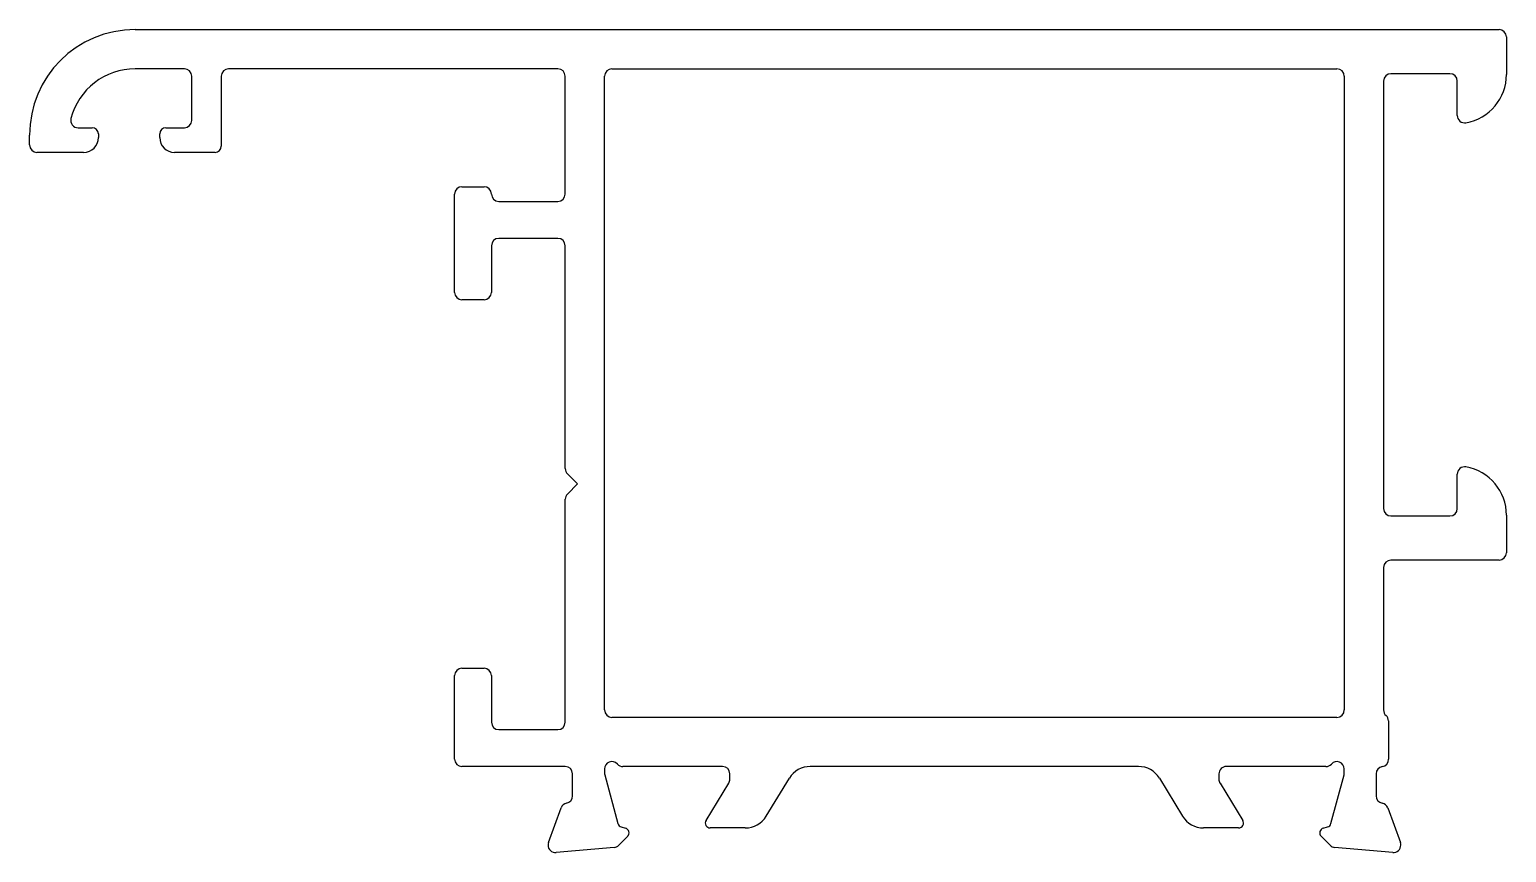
# Model space of a CAD drawing. Extents: x 393.8 to 453.9, y 777.4 to 810.9.
import ezdxf

# ---------------------------------------------------------------- set-up
doc = ezdxf.new("R2010")
doc.units = 0
doc.layers.get('0').update_dxf_attribs({"linetype": 'CONTINUOUS'})

msp = doc.modelspace()

# ---------------------------------------------------------------- linework, layer by layer
for p, q in [((398.096, 810.909), (453.593, 810.909)), ((453.893, 810.609), (453.893, 809.082)), ((400.096, 809.309), (398.096, 809.309)), ((400.396, 807.209), (400.396, 809.009)), ((401.596, 809.009), (401.596, 806.159)), ((415.293, 809.309), (401.896, 809.309)), ((415.593, 804.209), (415.593, 809.009)), ((417.193, 783.209), (417.193, 809.009)), ((417.493, 809.309), (446.993, 809.309)), ((447.293, 809.009), (447.293, 783.209)), ((451.593, 809.109), (449.193, 809.109)), ((448.893, 808.809), (448.893, 791.409)), ((451.893, 807.409), (451.893, 808.809)), ((393.796, 806.209), (393.796, 806.609)), ((395.773, 806.909), (396.346, 806.909)), ((396.596, 806.659), (396.596, 806.509)), ((399.096, 806.509), (399.096, 806.659)), ((399.346, 806.909), (400.096, 806.909)), ((395.996, 805.909), (394.096, 805.909)), ((401.346, 805.909), (399.696, 805.909)), ((411.093, 800.209), (411.093, 804.209)), ((411.393, 804.509), (412.293, 804.509)), ((412.893, 803.909), (415.293, 803.909)), ((415.293, 802.409), (412.893, 802.409)), ((412.593, 802.109), (412.593, 800.209)), ((415.593, 793.033), (415.593, 802.109)), ((412.293, 799.909), (411.393, 799.909)), ((416.093, 792.409), (415.681, 792.821)), ((451.893, 791.409), (451.893, 792.809)), ((415.681, 791.997), (416.093, 792.409)), ((415.593, 782.709), (415.593, 791.785)), ((449.193, 791.109), (451.593, 791.109)), ((453.893, 791.136), (453.893, 789.609)), ((453.593, 789.309), (449.193, 789.309)), ((448.893, 789.009), (448.893, 783.209)), ((411.393, 784.909), (412.293, 784.909)), ((411.093, 781.209), (411.093, 784.609)), ((412.593, 784.609), (412.593, 782.709)), ((446.993, 782.909), (417.493, 782.909)), ((449.093, 782.762), (449.093, 781.201)), ((412.893, 782.409), (415.293, 782.409)), ((415.593, 780.909), (411.393, 780.909)), ((417.193, 780.809), (417.193, 780.649)), ((421.993, 780.909), (417.94, 780.909)), ((438.92, 780.909), (425.567, 780.909)), ((446.546, 780.909), (442.493, 780.909)), ((447.293, 780.649), (447.293, 780.809)), ((415.893, 779.709), (415.893, 780.609)), ((417.203, 780.571), (417.735, 778.589)), ((421.323, 778.713), (422.249, 780.232)), ((422.293, 780.388), (422.293, 780.609)), ((423.772, 778.888), (424.713, 780.43)), ((439.773, 780.43), (440.714, 778.888)), ((442.193, 780.609), (442.193, 780.388)), ((442.237, 780.232), (443.164, 778.713)), ((446.752, 778.589), (447.283, 780.571)), ((448.593, 780.609), (448.593, 779.709)), ((414.911, 777.81), (415.425, 779.223)), ((449.062, 779.223), (449.576, 777.81)), ((417.876, 778.448), (418.045, 778.402)), ((422.919, 778.409), (421.493, 778.409)), ((442.993, 778.409), (441.568, 778.409)), ((446.441, 778.402), (446.611, 778.448)), ((418.135, 778.068), (417.771, 777.704)), ((446.716, 777.704), (446.352, 778.068)), ((417.585, 777.617), (415.219, 777.41)), ((449.267, 777.41), (446.902, 777.617))]:
    msp.add_line(p, q)
for centre, radius, start, end in [((398.096, 806.609), 4.3, 90, 180), ((453.593, 810.609), 0.3, 0, 90), ((398.096, 806.609), 2.7, 90, 165.52249), ((400.096, 809.009), 0.3, 0, 90), ((401.896, 809.009), 0.3, 90, 180), ((415.293, 809.009), 0.3, 360, 90), ((417.493, 809.009), 0.3, 90, 180), ((446.993, 809.009), 0.3, 0, 90), ((449.193, 808.809), 0.3, 90, 180), ((451.593, 808.809), 0.3, 0, 90), ((451.893, 809.082), 2, 280.16425, 360), ((395.773, 807.209), 0.3, 165.52249, 270), ((400.096, 807.209), 0.3, 270, 360), ((452.193, 807.409), 0.3, 180, 280.16425), ((395.996, 806.509), 0.6, 270, 0), ((396.346, 806.659), 0.25, 0, 90), ((399.346, 806.659), 0.25, 90, 180), ((399.696, 806.509), 0.6, 180, 270), ((394.096, 806.209), 0.3, 180, 270), ((401.346, 806.159), 0.25, 270, 360), ((411.393, 804.209), 0.3, 90, 180), ((412.293, 804.209), 0.3, 360, 90), ((412.893, 804.209), 0.3, 180, 270), ((415.293, 804.209), 0.3, 270, 360), ((412.893, 802.109), 0.3, 90, 180), ((415.293, 802.109), 0.3, 360, 90), ((411.393, 800.209), 0.3, 180, 270), ((412.293, 800.209), 0.3, 270, 0), ((415.893, 793.033), 0.3, 180, 225), ((452.193, 792.809), 0.3, 79.83575, 180), ((451.893, 791.136), 2, 0, 79.83575), ((415.893, 791.785), 0.3, 135, 180), ((449.193, 791.409), 0.3, 180, 270), ((451.593, 791.409), 0.3, 270, 0), ((449.193, 789.009), 0.3, 90, 180), ((453.593, 789.609), 0.3, 270, 0), ((411.393, 784.609), 0.3, 90, 180), ((412.293, 784.609), 0.3, 360, 90), ((417.493, 783.209), 0.3, 180, 270), ((446.993, 783.209), 0.3, 270, 0), ((449.193, 783.209), 0.3, 180, 228.18969), ((412.893, 782.709), 0.3, 180, 270), ((415.293, 782.709), 0.3, 270, 360), ((448.793, 782.762), 0.3, 0, 48.18969), ((411.393, 781.209), 0.3, 180, 270), ((415.593, 780.609), 0.3, 0, 90), ((417.493, 780.809), 0.3, 41.81031, 180), ((417.94, 781.209), 0.3, 221.81031, 270), ((421.993, 780.609), 0.3, 360, 90), ((425.567, 779.909), 1, 90, 148.60449), ((438.92, 779.909), 1, 31.39551, 90), ((442.493, 780.61), 0.299, 89.9014, 180.0986), ((446.546, 781.209), 0.3, 270, 318.18969), ((446.993, 780.809), 0.3, 0, 138.18969), ((448.893, 780.609), 0.3, 99.59407, 180), ((448.793, 781.201), 0.3, 279.59407, 0), ((417.493, 780.649), 0.3, 180, 195), ((421.993, 780.388), 0.3, 328.60449, 0), ((442.493, 780.388), 0.3, 180, 211.39551), ((446.993, 780.649), 0.3, 345, 360), ((415.593, 779.709), 0.3, 280.90428, 0), ((448.893, 779.709), 0.3, 180, 259.09572), ((415.707, 779.12), 0.3, 100.90428, 160), ((422.919, 779.409), 1, 270, 328.60449), ((441.568, 779.409), 1, 211.39551, 270), ((448.78, 779.12), 0.3, 20, 79.09572), ((417.928, 778.641), 0.2, 195, 255), ((417.993, 778.209), 0.2, 315, 75), ((421.493, 778.609), 0.2, 148.60449, 270), ((442.993, 778.609), 0.2, 270, 31.39551), ((446.493, 778.209), 0.2, 105, 225), ((446.559, 778.641), 0.2, 285, 345), ((415.175, 777.712), 0.281, 159.71969, 180.66397), ((415.193, 777.709), 0.3, 180, 275), ((417.559, 777.916), 0.3, 275, 315), ((446.928, 777.916), 0.3, 225, 265), ((449.293, 777.709), 0.3, 265, 360), ((449.312, 777.712), 0.281, 359.33603, 20.28031)]:
    msp.add_arc(centre, radius, start, end)

doc.saveas('drawing.dxf')
